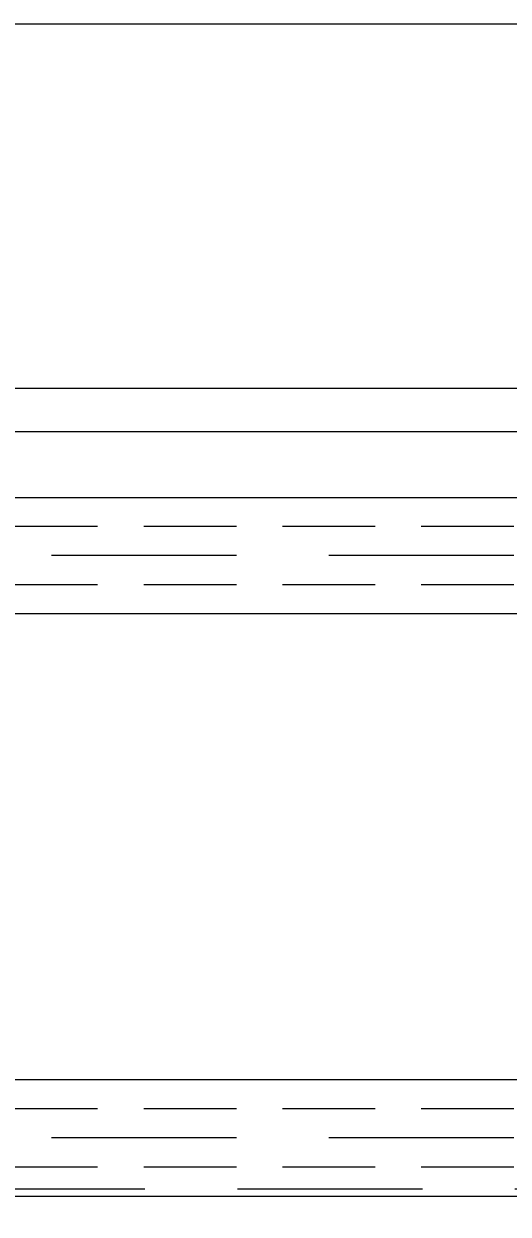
# Model space of a CAD drawing. Header units: millimetres. Extents: x -20000 to 230000, y -17405 to 25402.
# Drawn here: x 94786.01 to 94802.64, y -5952.94 to -5912.06 of the extents above; entities that cross this region are included whole.
import ezdxf

# ---------------------------------------------------------------- set-up
doc = ezdxf.new("R2010")
doc.units = ezdxf.units.MM
doc.header["$PDMODE"] = 35
doc.header["$PDSIZE"] = 0.5
doc.linetypes.add('CACHE', pattern=[9.524999999999999, 6.35, -3.175])
doc.layers.get('0').update_dxf_attribs({"lineweight": 13})
doc.layers.get('Defpoints').update_dxf_attribs({"true_color": 0xc2a584})
for name, color, linetype, lineweight in [('1 - INTERROMPU', 253, 'CACHE', 13), ('1 - PVC', 7, 'Continuous', 13), ('1 - Vitrage', 252, 'Continuous', 13)]:
    doc.layers.add(name, color=color, linetype=linetype, lineweight=lineweight)
doc.styles.add('Texte Poralu', font='tahomabd.ttf')
doc.dimstyles.new('30 - 1000', dxfattribs={"dimtxt": 10, "dimasz": 10, "dimexe": 5, "dimexo": 2.5, "dimgap": 5, "dimtad": 1, "dimdec": 1, "dimtxsty": 'Texte Poralu', "dimcen": 5, "dimazin": 0, "dimtfac": 1, "dimtdec": 1, "dimtmove": 0, "dimatfit": 3, "dimfxl": 1, "dimarcsym": 0})

# ---------------------------------------------------------------- blocks, each defined once
blk = doc.blocks.new('*D848')
at = {"layer": 'Defpoints', "color": 0, "lineweight": -2, "transparency": 16777216}
blk.add_line((94840.00000000013, -3795.668358776812), (94875.99227669596, -3795.668358776812), dxfattribs=at)
at = {"layer": 'Defpoints', "color": 0, "transparency": 16777216}
for p in [(94837.50000000013, -3795.668358776812), (94837.50000000019, -3795.668358776812), (90000, -6005.668358776824)]:
    blk.add_point(p, dxfattribs=at)
at = {"layer": 'Defpoints', "color": 0, "transparency": 16777216, "insert": (94859.24613834807, -3785.463523316771), "char_height": 10, "attachment_point": 5, "style": 'Texte Poralu'}
blk.add_mtext('2210', dxfattribs=at)
blk = doc.blocks.new('*D849')
at = {"layer": 'Defpoints', "color": 0, "lineweight": -2, "transparency": 16777216}
blk.add_line((95119.99999999994, -3615.668358776811), (95155.99227669578, -3615.668358776811), dxfattribs=at)
at = {"layer": 'Defpoints', "color": 0, "transparency": 16777216}
for p in [(95117.49999999994, -3615.668358776811), (95117.5, -3615.668358776811), (90000, -6005.668358776824)]:
    blk.add_point(p, dxfattribs=at)
at = {"layer": 'Defpoints', "color": 0, "transparency": 16777216, "insert": (95139.24613834788, -3605.460165358409), "char_height": 10, "attachment_point": 5, "style": 'Texte Poralu'}
blk.add_mtext('2390', dxfattribs=at)
blk = doc.blocks.new('*D850')
at = {"layer": 'Defpoints', "color": 0, "lineweight": -2, "transparency": 16777216}
blk.add_line((95420.00000000013, -3505.668358776826), (95455.9922766959, -3505.668358776826), dxfattribs=at)
at = {"layer": 'Defpoints', "color": 0, "transparency": 16777216}
for p in [(95417.50000000013, -3505.668358776826), (95417.50000000013, -3505.668358776826), (90000, -6005.668358776824)]:
    blk.add_point(p, dxfattribs=at)
at = {"layer": 'Defpoints', "color": 0, "transparency": 16777216, "insert": (95439.24613834801, -3495.463523316786), "char_height": 10, "attachment_point": 5, "style": 'Texte Poralu'}
blk.add_mtext('2500', dxfattribs=at)
blk = doc.blocks.new('*U413')
at = {"layer": '1 - PVC'}
for p, q in [((-51.00000000000051, 501.8840670173668), (-50.99999999999999, 15.11598111865169)), ((-38.49999999999999, 20), (-38.50000000000051, 497.0000481360184)), ((-37.00000000000052, 497.0000481360184), (-37, 20.00000000000001))]:
    blk.add_line(p, q, dxfattribs=at)
at = {"layer": '1 - Vitrage', "linetype": 'CACHE', "ltscale": 0.5}
for p, q in [((-33.75000000000415, 510.5611728865315), (-33.7499999999909, 6.438875249488547)), ((-31.75000000000416, 510.5611728865314), (-31.74999999999091, 6.438875249488547)), ((-13.7499999999987, 510.5611728865315), (-13.74999999999272, 6.438875249488548)), ((-11.74999999999869, 510.5611728865314), (-11.74999999999272, 6.438875249488548))]:
    blk.add_line(p, q, dxfattribs=at)
at = {"layer": '1 - Vitrage', "linetype": 'CACHE'}
for p, q in [((-32.75000000000416, 510.5611728865314), (-32.7499999999909, 6.438875249488546)), ((-12.74999999999869, 510.5611728865315), (-12.74999999999272, 6.438875249488547))]:
    blk.add_line(p, q, dxfattribs=at)
at = {"layer": '1 - Vitrage'}
for points in [[(-34.75000000000416, 510.5611728865315), (-30.75000000000416, 510.5611728865315), (-30.74999999999091, 6.438875249488547), (-34.7499999999909, 6.438875249488548)], [(-10.7499999999987, 510.5611728865316), (-14.7499999999987, 510.5611728865316), (-14.74999999999272, 6.438875249488547), (-10.74999999999272, 6.438875249488546)]]:
    blk.add_lwpolyline(points, close=True, dxfattribs=at)

msp = doc.modelspace()

# ---------------------------------------------------------------- linework, layer by layer
at = {"layer": '1 - INTERROMPU'}
msp.add_line((94659.99982775154, -5952.071593255383), (95374.99987588756, -5952.071593255383), dxfattribs=at)

# ---------------------------------------------------------------- block references
at = {"rotation": 270}
msp.add_blockref('*U413', (94758.99997544319, -5963.071593255383), dxfattribs=at)

# ---------------------------------------------------------------- dimensions: what is measured, and where the dimension line sits
at = {"layer": 'Defpoints'}
for feature_location, offset, picture, middle in [((95417.50000000013, -3505.668358776826), (0, 0), '*D850', (95439.24613834801, -3495.463523316786)), ((95117.49999999994, -3615.668358776811), (5.820766091346741e-11, 0), '*D849', (95139.24613834788, -3605.460165358409)), ((94837.50000000013, -3795.668358776812), (5.820766091346741e-11, 0), '*D848', (94859.24613834807, -3785.463523316771))]:
    dim = msp.add_ordinate_dim(feature_location=feature_location, offset=offset, dtype=0, origin=(90000, -6005.668358776824), dimstyle='30 - 1000', dxfattribs=at)
    dim.commit()
    dim.dimension.update_dxf_attribs({"geometry": picture, "text_midpoint": middle})

doc.saveas('drawing.dxf')
